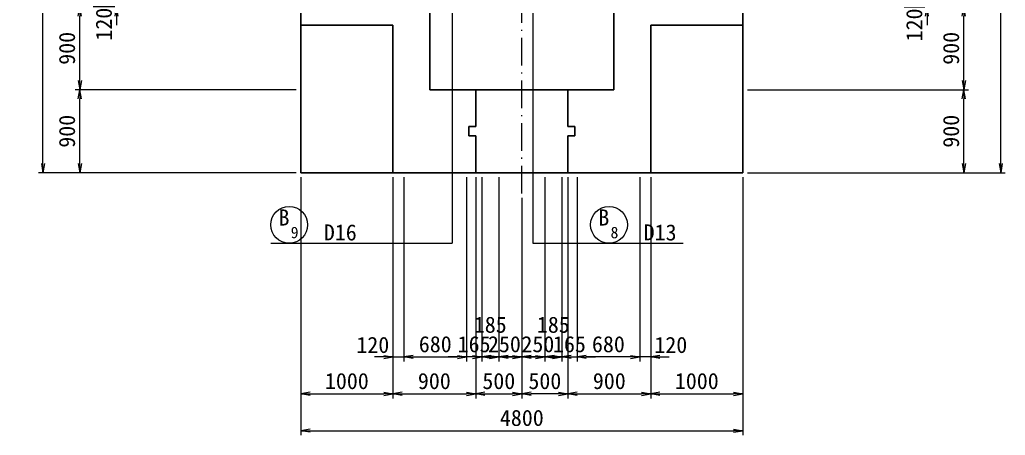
# Model space of a CAD drawing. Header units: millimetres. Extents: x 169470 to 758170, y -17820 to 11880.
# Drawn here: x 268801 to 279503, y -7776 to -3266 of the extents above; entities that cross this region are included whole.
import ezdxf
from ezdxf.enums import TextEntityAlignment as Align

# ---------------------------------------------------------------- set-up
doc = ezdxf.new("R2010")
doc.units = ezdxf.units.MM
doc.header["$LTSCALE"] = 50
doc.header["$PDSIZE"] = 300
doc.linetypes.add('SXF_一点短鎖線', pattern=[9.25, 6, -1.5, 0.25, -1.5])
doc.layers.get('Defpoints').update_dxf_attribs({"color": 151})
for name, color, linetype, lineweight in [('D-BMK', 2, 'SXF_一点短鎖線', 13), ('D-STR', 1, 'Continuous', 25), ('D-STR-DIM', 7, 'Continuous', 13), ('D-STR-HTXT', 7, 'Continuous', 13), ('D-STR-TXT', 7, 'Continuous', 13)]:
    doc.layers.add(name, color=color, linetype=linetype, lineweight=lineweight)
doc.styles.add('YOKO_GOTHIC', font='MS Gothic.ttf')
doc.dimstyles.new('S50', dxfattribs={"dimscale": 50, "dimtxt": 3.5, "dimasz": 2, "dimexe": 1, "dimexo": 1, "dimgap": 1, "dimtad": 1, "dimdec": 0, "dimzin": 1, "dimdsep": 46, "dimtxsty": 'YOKO_GOTHIC', "dimblk": 'OPEN', "dimcen": 0, "dimclrd": 256, "dimclre": 256, "dimclrt": 256, "dimaunit": 1, "dimadec": 3, "dimazin": 0, "dimtfac": 1, "dimtdec": 0, "dimtix": 1, "dimtmove": 2, "dimatfit": 3, "dimldrblk": 'OPEN', "dimfxl": 1, "dimlwd": -1, "dimlwe": -1, "dimarcsym": 2})

# ---------------------------------------------------------------- blocks, each defined once
blk = doc.blocks.new('_Open')
at = {"color": 0, "linetype": 'ByBlock', "lineweight": -2}
for p, q in [((-1, 0.17), (0, 0)), ((-1, -0.17), (0, 0)), ((0, 0), (-1, 0))]:
    blk.add_line(p, q, dxfattribs=at)
blk = doc.blocks.new('*D3417')
at = {"layer": 'D-STR-DIM', "transparency": 16777216}
for p, q in [((271803, 1975), (269003, 1975)), ((269053, -4826), (269053, 1875)), ((271803, -4926), (269003, -4926))]:
    blk.add_line(p, q, dxfattribs=at)
at = {"layer": 'Defpoints', "color": 0, "transparency": 16777216}
for p in [(269053, 1975), (271853, 1975), (271853, -4926)]:
    blk.add_point(p, dxfattribs=at)
at = {"layer": 'D-STR-DIM', "transparency": 16777216, "xscale": 100, "yscale": 100, "zscale": 100}
for p, rotation in [((269053, 1975), 90), ((269053, -4926), 270)]:
    blk.add_blockref('_Open', p, dxfattribs=dict(at, rotation=rotation))
at = {"layer": 'D-STR-DIM', "transparency": 16777216, "insert": (268915, -1475), "char_height": 175, "attachment_point": 5, "rotation": 90, "style": 'YOKO_GOTHIC'}
blk.add_mtext('6900', dxfattribs=at)
blk = doc.blocks.new('*D3418')
at = {"layer": 'D-STR-DIM', "transparency": 16777216}
for p, q in [((271803, -4026), (269403, -4026)), ((269453, -4826), (269453, -4126)), ((271803, -4926), (269403, -4926))]:
    blk.add_line(p, q, dxfattribs=at)
at = {"layer": 'Defpoints', "color": 0, "transparency": 16777216}
for p in [(269453, -4026), (271853, -4026), (271853, -4926)]:
    blk.add_point(p, dxfattribs=at)
at = {"layer": 'D-STR-DIM', "transparency": 16777216, "xscale": 100, "yscale": 100, "zscale": 100}
for p, rotation in [((269453, -4026), 90), ((269453, -4926), 270)]:
    blk.add_blockref('_Open', p, dxfattribs=dict(at, rotation=rotation))
at = {"layer": 'D-STR-DIM', "transparency": 16777216, "insert": (269315, -4476), "char_height": 175, "attachment_point": 5, "rotation": 90, "style": 'YOKO_GOTHIC'}
blk.add_mtext('900', dxfattribs=at)
blk = doc.blocks.new('*D3419')
at = {"layer": 'D-STR-DIM', "transparency": 16777216}
for p, q in [((271803, -3126), (269403, -3126)), ((269453, -3926), (269453, -3226)), ((271803, -4026), (269403, -4026))]:
    blk.add_line(p, q, dxfattribs=at)
at = {"layer": 'Defpoints', "color": 0, "transparency": 16777216}
for p in [(269453, -3126), (271853, -3126), (271853, -4026)]:
    blk.add_point(p, dxfattribs=at)
at = {"layer": 'D-STR-DIM', "transparency": 16777216, "xscale": 100, "yscale": 100, "zscale": 100}
for p, rotation in [((269453, -3126), 90), ((269453, -4026), 270)]:
    blk.add_blockref('_Open', p, dxfattribs=dict(at, rotation=rotation))
at = {"layer": 'D-STR-DIM', "transparency": 16777216, "insert": (269315, -3576), "char_height": 175, "attachment_point": 5, "rotation": 90, "style": 'YOKO_GOTHIC'}
blk.add_mtext('900', dxfattribs=at)
blk = doc.blocks.new('*D3425')
at = {"layer": 'D-STR-DIM', "transparency": 16777216}
for p, q in [((271853, -4976), (271853, -7776)), ((276653, -4976), (276653, -7776)), ((271953, -7726), (276553, -7726))]:
    blk.add_line(p, q, dxfattribs=at)
at = {"layer": 'Defpoints', "color": 0, "transparency": 16777216}
for p in [(271853, -4926), (276653, -4926), (276653, -7726)]:
    blk.add_point(p, dxfattribs=at)
at = {"layer": 'D-STR-DIM', "transparency": 16777216, "xscale": 100, "yscale": 100, "zscale": 100, "rotation": 180}
blk.add_blockref('_Open', (271853, -7726), dxfattribs=at)
at = {"layer": 'D-STR-DIM', "transparency": 16777216, "xscale": 100, "yscale": 100, "zscale": 100}
blk.add_blockref('_Open', (276653, -7726), dxfattribs=at)
at = {"layer": 'D-STR-DIM', "transparency": 16777216, "insert": (274253, -7588), "char_height": 175, "attachment_point": 5, "style": 'YOKO_GOTHIC'}
blk.add_mtext('4800', dxfattribs=at)
blk = doc.blocks.new('*D3426')
at = {"layer": 'D-STR-DIM', "transparency": 16777216}
for p, q in [((271853, -4976), (271853, -7376)), ((272853, -4976), (272853, -7376)), ((271953, -7326), (272753, -7326))]:
    blk.add_line(p, q, dxfattribs=at)
at = {"layer": 'Defpoints', "color": 0, "transparency": 16777216}
for p in [(271853, -4926), (272853, -4926), (272853, -7326)]:
    blk.add_point(p, dxfattribs=at)
at = {"layer": 'D-STR-DIM', "transparency": 16777216, "xscale": 100, "yscale": 100, "zscale": 100, "rotation": 180}
blk.add_blockref('_Open', (271853, -7326), dxfattribs=at)
at = {"layer": 'D-STR-DIM', "transparency": 16777216, "xscale": 100, "yscale": 100, "zscale": 100}
blk.add_blockref('_Open', (272853, -7326), dxfattribs=at)
at = {"layer": 'D-STR-DIM', "transparency": 16777216, "insert": (272353, -7188), "char_height": 175, "attachment_point": 5, "style": 'YOKO_GOTHIC'}
blk.add_mtext('1000', dxfattribs=at)
blk = doc.blocks.new('*D3427')
at = {"layer": 'D-STR-DIM', "transparency": 16777216}
for p, q in [((272853, -4976), (272853, -7376)), ((273753, -4976), (273753, -7376)), ((272953, -7326), (273653, -7326))]:
    blk.add_line(p, q, dxfattribs=at)
at = {"layer": 'Defpoints', "color": 0, "transparency": 16777216}
for p in [(272853, -4926), (273753, -4926), (273753, -7326)]:
    blk.add_point(p, dxfattribs=at)
at = {"layer": 'D-STR-DIM', "transparency": 16777216, "xscale": 100, "yscale": 100, "zscale": 100, "rotation": 180}
blk.add_blockref('_Open', (272853, -7326), dxfattribs=at)
at = {"layer": 'D-STR-DIM', "transparency": 16777216, "xscale": 100, "yscale": 100, "zscale": 100}
blk.add_blockref('_Open', (273753, -7326), dxfattribs=at)
at = {"layer": 'D-STR-DIM', "transparency": 16777216, "insert": (273303, -7188), "char_height": 175, "attachment_point": 5, "style": 'YOKO_GOTHIC'}
blk.add_mtext('900', dxfattribs=at)
blk = doc.blocks.new('*D3428')
at = {"layer": 'D-STR-DIM', "transparency": 16777216}
for p, q in [((273753, -4976), (273753, -7376)), ((274253, -5200), (274253, -7376)), ((273853, -7326), (274153, -7326))]:
    blk.add_line(p, q, dxfattribs=at)
at = {"layer": 'Defpoints', "color": 0, "transparency": 16777216}
for p in [(273753, -4926), (274253, -5150), (274253, -7326)]:
    blk.add_point(p, dxfattribs=at)
at = {"layer": 'D-STR-DIM', "transparency": 16777216, "xscale": 100, "yscale": 100, "zscale": 100, "rotation": 180}
blk.add_blockref('_Open', (273753, -7326), dxfattribs=at)
at = {"layer": 'D-STR-DIM', "transparency": 16777216, "xscale": 100, "yscale": 100, "zscale": 100}
blk.add_blockref('_Open', (274253, -7326), dxfattribs=at)
at = {"layer": 'D-STR-DIM', "transparency": 16777216, "insert": (274003, -7188), "char_height": 175, "attachment_point": 5, "style": 'YOKO_GOTHIC'}
blk.add_mtext('500', dxfattribs=at)
blk = doc.blocks.new('*D3429')
at = {"layer": 'D-STR-DIM', "transparency": 16777216}
for p, q in [((274753, -4976), (274753, -7376)), ((275653, -4976), (275653, -7376)), ((274853, -7326), (275553, -7326))]:
    blk.add_line(p, q, dxfattribs=at)
at = {"layer": 'Defpoints', "color": 0, "transparency": 16777216}
for p in [(274753, -4926), (275653, -4926), (275653, -7326)]:
    blk.add_point(p, dxfattribs=at)
at = {"layer": 'D-STR-DIM', "transparency": 16777216, "xscale": 100, "yscale": 100, "zscale": 100, "rotation": 180}
blk.add_blockref('_Open', (274753, -7326), dxfattribs=at)
at = {"layer": 'D-STR-DIM', "transparency": 16777216, "xscale": 100, "yscale": 100, "zscale": 100}
blk.add_blockref('_Open', (275653, -7326), dxfattribs=at)
at = {"layer": 'D-STR-DIM', "transparency": 16777216, "insert": (275203, -7188), "char_height": 175, "attachment_point": 5, "style": 'YOKO_GOTHIC'}
blk.add_mtext('900', dxfattribs=at)
blk = doc.blocks.new('*D3430')
at = {"layer": 'D-STR-DIM', "transparency": 16777216}
for p, q in [((275653, -4976), (275653, -7376)), ((276653, -4976), (276653, -7376)), ((275753, -7326), (276553, -7326))]:
    blk.add_line(p, q, dxfattribs=at)
at = {"layer": 'Defpoints', "color": 0, "transparency": 16777216}
for p in [(275653, -4926), (276653, -4926), (276653, -7326)]:
    blk.add_point(p, dxfattribs=at)
at = {"layer": 'D-STR-DIM', "transparency": 16777216, "xscale": 100, "yscale": 100, "zscale": 100, "rotation": 180}
blk.add_blockref('_Open', (275653, -7326), dxfattribs=at)
at = {"layer": 'D-STR-DIM', "transparency": 16777216, "xscale": 100, "yscale": 100, "zscale": 100}
blk.add_blockref('_Open', (276653, -7326), dxfattribs=at)
at = {"layer": 'D-STR-DIM', "transparency": 16777216, "insert": (276153, -7188), "char_height": 175, "attachment_point": 5, "style": 'YOKO_GOTHIC'}
blk.add_mtext('1000', dxfattribs=at)
blk = doc.blocks.new('*D3431')
at = {"layer": 'D-STR-DIM', "transparency": 16777216}
for p, q in [((275533, -4976), (275533, -6976)), ((275653, -4976), (275653, -6976)), ((275433, -6926), (275333, -6926)), ((275653, -6926), (275533, -6926)), ((275753, -6926), (275853, -6926))]:
    blk.add_line(p, q, dxfattribs=at)
at = {"layer": 'Defpoints', "color": 0, "transparency": 16777216}
for p in [(275533, -4926), (275653, -4926), (275533, -6926)]:
    blk.add_point(p, dxfattribs=at)
at = {"layer": 'D-STR-DIM', "transparency": 16777216, "xscale": 100, "yscale": 100, "zscale": 100}
blk.add_blockref('_Open', (275533, -6926), dxfattribs=at)
at = {"layer": 'D-STR-DIM', "transparency": 16777216, "xscale": 100, "yscale": 100, "zscale": 100, "rotation": 180}
blk.add_blockref('_Open', (275653, -6926), dxfattribs=at)
at = {"layer": 'D-STR-DIM', "transparency": 16777216, "insert": (275871, -6796), "char_height": 175, "attachment_point": 5, "style": 'YOKO_GOTHIC'}
blk.add_mtext('120', dxfattribs=at)
blk = doc.blocks.new('*D3432')
at = {"layer": 'D-STR-DIM', "transparency": 16777216}
for p, q in [((274853, -4976), (274853, -6976)), ((275533, -4976), (275533, -6976)), ((275433, -6926), (274953, -6926))]:
    blk.add_line(p, q, dxfattribs=at)
at = {"layer": 'Defpoints', "color": 0, "transparency": 16777216}
for p in [(274853, -4926), (275533, -4926), (274853, -6926)]:
    blk.add_point(p, dxfattribs=at)
at = {"layer": 'D-STR-DIM', "transparency": 16777216, "xscale": 100, "yscale": 100, "zscale": 100, "rotation": 180}
blk.add_blockref('_Open', (274853, -6926), dxfattribs=at)
at = {"layer": 'D-STR-DIM', "transparency": 16777216, "xscale": 100, "yscale": 100, "zscale": 100}
blk.add_blockref('_Open', (275533, -6926), dxfattribs=at)
at = {"layer": 'D-STR-DIM', "transparency": 16777216, "insert": (275193, -6788), "char_height": 175, "attachment_point": 5, "style": 'YOKO_GOTHIC'}
blk.add_mtext('680', dxfattribs=at)
blk = doc.blocks.new('*D3433')
at = {"layer": 'D-STR-DIM', "transparency": 16777216}
for p, q in [((276703, 1975), (279503, 1975)), ((279453, -4826), (279453, 1875)), ((276703, -4926), (279503, -4926))]:
    blk.add_line(p, q, dxfattribs=at)
at = {"layer": 'Defpoints', "color": 0, "transparency": 16777216}
for p in [(276653, 1975), (279453, 1975), (276653, -4926)]:
    blk.add_point(p, dxfattribs=at)
at = {"layer": 'D-STR-DIM', "transparency": 16777216, "xscale": 100, "yscale": 100, "zscale": 100}
for p, rotation in [((279453, 1975), 90), ((279453, -4926), 270)]:
    blk.add_blockref('_Open', p, dxfattribs=dict(at, rotation=rotation))
at = {"layer": 'D-STR-DIM', "transparency": 16777216, "insert": (279315, -1475), "char_height": 175, "attachment_point": 5, "rotation": 90, "style": 'YOKO_GOTHIC'}
blk.add_mtext('6900', dxfattribs=at)
blk = doc.blocks.new('*D3434')
at = {"layer": 'D-STR-DIM', "transparency": 16777216}
for p, q in [((276703, -4026), (279103, -4026)), ((279053, -4826), (279053, -4126)), ((276703, -4926), (279103, -4926))]:
    blk.add_line(p, q, dxfattribs=at)
at = {"layer": 'Defpoints', "color": 0, "transparency": 16777216}
for p in [(276653, -4026), (279053, -4026), (276653, -4926)]:
    blk.add_point(p, dxfattribs=at)
at = {"layer": 'D-STR-DIM', "transparency": 16777216, "xscale": 100, "yscale": 100, "zscale": 100}
for p, rotation in [((279053, -4026), 90), ((279053, -4926), 270)]:
    blk.add_blockref('_Open', p, dxfattribs=dict(at, rotation=rotation))
at = {"layer": 'D-STR-DIM', "transparency": 16777216, "insert": (278915, -4476), "char_height": 175, "attachment_point": 5, "rotation": 90, "style": 'YOKO_GOTHIC'}
blk.add_mtext('900', dxfattribs=at)
blk = doc.blocks.new('*D3435')
at = {"layer": 'D-STR-DIM', "transparency": 16777216}
for p, q in [((276703, -3126), (279103, -3126)), ((279053, -3926), (279053, -3226)), ((276703, -4026), (279103, -4026))]:
    blk.add_line(p, q, dxfattribs=at)
at = {"layer": 'Defpoints', "color": 0, "transparency": 16777216}
for p in [(276653, -3126), (279053, -3126), (276653, -4026)]:
    blk.add_point(p, dxfattribs=at)
at = {"layer": 'D-STR-DIM', "transparency": 16777216, "xscale": 100, "yscale": 100, "zscale": 100}
for p, rotation in [((279053, -3126), 90), ((279053, -4026), 270)]:
    blk.add_blockref('_Open', p, dxfattribs=dict(at, rotation=rotation))
at = {"layer": 'D-STR-DIM', "transparency": 16777216, "insert": (278915, -3576), "char_height": 175, "attachment_point": 5, "rotation": 90, "style": 'YOKO_GOTHIC'}
blk.add_mtext('900', dxfattribs=at)
blk = doc.blocks.new('*D3615')
at = {"layer": 'D-STR-DIM', "transparency": 16777216}
for p, q in [((274688, -4976), (274688, -6976)), ((274853, -4976), (274853, -6976)), ((274588, -6926), (274488, -6926)), ((274688, -6926), (274853, -6926)), ((274953, -6926), (275053, -6926))]:
    blk.add_line(p, q, dxfattribs=at)
at = {"layer": 'Defpoints', "color": 0, "transparency": 16777216}
for p in [(274688, -4926), (274853, -4926), (274853, -6926)]:
    blk.add_point(p, dxfattribs=at)
at = {"layer": 'D-STR-DIM', "transparency": 16777216, "xscale": 100, "yscale": 100, "zscale": 100}
blk.add_blockref('_Open', (274688, -6926), dxfattribs=at)
at = {"layer": 'D-STR-DIM', "transparency": 16777216, "xscale": 100, "yscale": 100, "zscale": 100, "rotation": 180}
blk.add_blockref('_Open', (274853, -6926), dxfattribs=at)
at = {"layer": 'D-STR-DIM', "transparency": 16777216, "insert": (274770, -6788), "char_height": 175, "attachment_point": 5, "style": 'YOKO_GOTHIC'}
blk.add_mtext('165', dxfattribs=at)
blk = doc.blocks.new('*D3616')
at = {"layer": 'D-STR-DIM', "transparency": 16777216}
for p, q in [((274503, -4976), (274503, -6976)), ((274688, -4976), (274688, -6976)), ((274403, -6926), (274303, -6926)), ((274688, -6926), (274503, -6926)), ((274788, -6926), (274888, -6926))]:
    blk.add_line(p, q, dxfattribs=at)
at = {"layer": 'Defpoints', "color": 0, "transparency": 16777216}
for p in [(274503, -4926), (274688, -4926), (274503, -6926)]:
    blk.add_point(p, dxfattribs=at)
at = {"layer": 'D-STR-DIM', "transparency": 16777216, "xscale": 100, "yscale": 100, "zscale": 100}
blk.add_blockref('_Open', (274503, -6926), dxfattribs=at)
at = {"layer": 'D-STR-DIM', "transparency": 16777216, "xscale": 100, "yscale": 100, "zscale": 100, "rotation": 180}
blk.add_blockref('_Open', (274688, -6926), dxfattribs=at)
at = {"layer": 'D-STR-DIM', "transparency": 16777216, "insert": (274595, -6577), "char_height": 175, "attachment_point": 5, "style": 'YOKO_GOTHIC'}
blk.add_mtext('185', dxfattribs=at)
blk = doc.blocks.new('*D3617')
at = {"layer": 'D-STR-DIM', "transparency": 16777216}
for p, q in [((274503, -4976), (274503, -6976)), ((274253, -5200), (274253, -6976)), ((274153, -6926), (274053, -6926)), ((274503, -6926), (274253, -6926)), ((274603, -6926), (274703, -6926))]:
    blk.add_line(p, q, dxfattribs=at)
at = {"layer": 'Defpoints', "color": 0, "transparency": 16777216}
for p in [(274503, -4926), (274253, -5150), (274253, -6926)]:
    blk.add_point(p, dxfattribs=at)
at = {"layer": 'D-STR-DIM', "transparency": 16777216, "xscale": 100, "yscale": 100, "zscale": 100}
blk.add_blockref('_Open', (274253, -6926), dxfattribs=at)
at = {"layer": 'D-STR-DIM', "transparency": 16777216, "xscale": 100, "yscale": 100, "zscale": 100, "rotation": 180}
blk.add_blockref('_Open', (274503, -6926), dxfattribs=at)
at = {"layer": 'D-STR-DIM', "transparency": 16777216, "insert": (274427, -6788), "char_height": 175, "attachment_point": 5, "style": 'YOKO_GOTHIC'}
blk.add_mtext('250', dxfattribs=at)
blk = doc.blocks.new('*D3618')
at = {"layer": 'D-STR-DIM', "transparency": 16777216}
for p, q in [((272853, -4976), (272853, -6976)), ((272973, -4976), (272973, -6976)), ((272753, -6926), (272653, -6926)), ((272853, -6926), (272973, -6926)), ((273073, -6926), (273173, -6926))]:
    blk.add_line(p, q, dxfattribs=at)
at = {"layer": 'Defpoints', "color": 0, "transparency": 16777216}
for p in [(272853, -4926), (272973, -4926), (272973, -6926)]:
    blk.add_point(p, dxfattribs=at)
at = {"layer": 'D-STR-DIM', "transparency": 16777216, "xscale": 100, "yscale": 100, "zscale": 100}
blk.add_blockref('_Open', (272853, -6926), dxfattribs=at)
at = {"layer": 'D-STR-DIM', "transparency": 16777216, "xscale": 100, "yscale": 100, "zscale": 100, "rotation": 180}
blk.add_blockref('_Open', (272973, -6926), dxfattribs=at)
at = {"layer": 'D-STR-DIM', "transparency": 16777216, "insert": (272635, -6796), "char_height": 175, "attachment_point": 5, "style": 'YOKO_GOTHIC'}
blk.add_mtext('120', dxfattribs=at)
blk = doc.blocks.new('*D3619')
at = {"layer": 'D-STR-DIM', "transparency": 16777216}
for p, q in [((272973, -4976), (272973, -6976)), ((273653, -4976), (273653, -6976)), ((273073, -6926), (273553, -6926))]:
    blk.add_line(p, q, dxfattribs=at)
at = {"layer": 'Defpoints', "color": 0, "transparency": 16777216}
for p in [(272973, -4926), (273653, -4926), (273653, -6926)]:
    blk.add_point(p, dxfattribs=at)
at = {"layer": 'D-STR-DIM', "transparency": 16777216, "xscale": 100, "yscale": 100, "zscale": 100, "rotation": 180}
blk.add_blockref('_Open', (272973, -6926), dxfattribs=at)
at = {"layer": 'D-STR-DIM', "transparency": 16777216, "xscale": 100, "yscale": 100, "zscale": 100}
blk.add_blockref('_Open', (273653, -6926), dxfattribs=at)
at = {"layer": 'D-STR-DIM', "transparency": 16777216, "insert": (273313, -6788), "char_height": 175, "attachment_point": 5, "style": 'YOKO_GOTHIC'}
blk.add_mtext('680', dxfattribs=at)
blk = doc.blocks.new('*D3620')
at = {"layer": 'D-STR-DIM', "transparency": 16777216}
for p, q in [((273653, -4976), (273653, -6976)), ((273818, -4976), (273818, -6976)), ((273553, -6926), (273453, -6926)), ((273818, -6926), (273653, -6926)), ((273918, -6926), (274018, -6926))]:
    blk.add_line(p, q, dxfattribs=at)
at = {"layer": 'Defpoints', "color": 0, "transparency": 16777216}
for p in [(273653, -4926), (273818, -4926), (273653, -6926)]:
    blk.add_point(p, dxfattribs=at)
at = {"layer": 'D-STR-DIM', "transparency": 16777216, "xscale": 100, "yscale": 100, "zscale": 100}
blk.add_blockref('_Open', (273653, -6926), dxfattribs=at)
at = {"layer": 'D-STR-DIM', "transparency": 16777216, "xscale": 100, "yscale": 100, "zscale": 100, "rotation": 180}
blk.add_blockref('_Open', (273818, -6926), dxfattribs=at)
at = {"layer": 'D-STR-DIM', "transparency": 16777216, "insert": (273735, -6788), "char_height": 175, "attachment_point": 5, "style": 'YOKO_GOTHIC'}
blk.add_mtext('165', dxfattribs=at)
blk = doc.blocks.new('*D3621')
at = {"layer": 'D-STR-DIM', "transparency": 16777216}
for p, q in [((273818, -4976), (273818, -6976)), ((274003, -4976), (274003, -6976)), ((273718, -6926), (273618, -6926)), ((273818, -6926), (274003, -6926)), ((274103, -6926), (274203, -6926))]:
    blk.add_line(p, q, dxfattribs=at)
at = {"layer": 'Defpoints', "color": 0, "transparency": 16777216}
for p in [(273818, -4926), (274003, -4926), (274003, -6926)]:
    blk.add_point(p, dxfattribs=at)
at = {"layer": 'D-STR-DIM', "transparency": 16777216, "xscale": 100, "yscale": 100, "zscale": 100}
blk.add_blockref('_Open', (273818, -6926), dxfattribs=at)
at = {"layer": 'D-STR-DIM', "transparency": 16777216, "xscale": 100, "yscale": 100, "zscale": 100, "rotation": 180}
blk.add_blockref('_Open', (274003, -6926), dxfattribs=at)
at = {"layer": 'D-STR-DIM', "transparency": 16777216, "insert": (273910, -6577), "char_height": 175, "attachment_point": 5, "style": 'YOKO_GOTHIC'}
blk.add_mtext('185', dxfattribs=at)
blk = doc.blocks.new('*D3622')
at = {"layer": 'D-STR-DIM', "transparency": 16777216}
for p, q in [((274003, -4976), (274003, -6976)), ((274253, -5200), (274253, -6976)), ((273903, -6926), (273803, -6926)), ((274003, -6926), (274253, -6926)), ((274353, -6926), (274453, -6926))]:
    blk.add_line(p, q, dxfattribs=at)
at = {"layer": 'Defpoints', "color": 0, "transparency": 16777216}
for p in [(274003, -4926), (274253, -5150), (274253, -6926)]:
    blk.add_point(p, dxfattribs=at)
at = {"layer": 'D-STR-DIM', "transparency": 16777216, "xscale": 100, "yscale": 100, "zscale": 100}
blk.add_blockref('_Open', (274003, -6926), dxfattribs=at)
at = {"layer": 'D-STR-DIM', "transparency": 16777216, "xscale": 100, "yscale": 100, "zscale": 100, "rotation": 180}
blk.add_blockref('_Open', (274253, -6926), dxfattribs=at)
at = {"layer": 'D-STR-DIM', "transparency": 16777216, "insert": (274064, -6788), "char_height": 175, "attachment_point": 5, "style": 'YOKO_GOTHIC'}
blk.add_mtext('250', dxfattribs=at)
blk = doc.blocks.new('*D3623')
at = {"layer": 'D-STR-DIM', "transparency": 16777216}
for p, q in [((269853, -2906), (269853, -2806)), ((271803, -3006), (269803, -3006)), ((269853, -3006), (269853, -3126)), ((271803, -3126), (269803, -3126)), ((269853, -3226), (269853, -3326))]:
    blk.add_line(p, q, dxfattribs=at)
at = {"layer": 'Defpoints', "color": 0, "transparency": 16777216}
for p in [(271853, -3006), (269853, -3126), (271853, -3126)]:
    blk.add_point(p, dxfattribs=at)
at = {"layer": 'D-STR-DIM', "transparency": 16777216, "xscale": 100, "yscale": 100, "zscale": 100}
for p, rotation in [((269853, -3006), 270), ((269853, -3126), 90)]:
    blk.add_blockref('_Open', p, dxfattribs=dict(at, rotation=rotation))
at = {"layer": 'D-STR-DIM', "transparency": 16777216, "insert": (269715, -3314), "char_height": 175, "attachment_point": 5, "rotation": 90, "style": 'YOKO_GOTHIC'}
blk.add_mtext('120', dxfattribs=at)
blk = doc.blocks.new('*D3624')
at = {"layer": 'D-STR-DIM', "transparency": 16777216}
for p, q in [((278653, -2906), (278653, -2806)), ((276703, -3006), (278703, -3006)), ((278653, -3006), (278653, -3126)), ((276703, -3126), (278703, -3126)), ((278653, -3226), (278653, -3326))]:
    blk.add_line(p, q, dxfattribs=at)
at = {"layer": 'Defpoints', "color": 0, "transparency": 16777216}
for p in [(276653, -3006), (276653, -3126), (278653, -3126)]:
    blk.add_point(p, dxfattribs=at)
at = {"layer": 'D-STR-DIM', "transparency": 16777216, "xscale": 100, "yscale": 100, "zscale": 100}
for p, rotation in [((278653, -3006), 270), ((278653, -3126), 90)]:
    blk.add_blockref('_Open', p, dxfattribs=dict(at, rotation=rotation))
at = {"layer": 'D-STR-DIM', "transparency": 16777216, "insert": (278515, -3322), "char_height": 175, "attachment_point": 5, "rotation": 90, "style": 'YOKO_GOTHIC'}
blk.add_mtext('120', dxfattribs=at)
blk = doc.blocks.new('*D3821')
at = {"layer": 'D-STR-DIM', "transparency": 16777216}
for p, q in [((274753, -4976), (274753, -7376)), ((274253, -5200), (274253, -7376)), ((274653, -7326), (274353, -7326))]:
    blk.add_line(p, q, dxfattribs=at)
at = {"layer": 'Defpoints', "color": 0, "transparency": 16777216}
for p in [(274753, -4926), (274253, -5150), (274253, -7326)]:
    blk.add_point(p, dxfattribs=at)
at = {"layer": 'D-STR-DIM', "transparency": 16777216, "xscale": 100, "yscale": 100, "zscale": 100, "rotation": 180}
blk.add_blockref('_Open', (274253, -7326), dxfattribs=at)
at = {"layer": 'D-STR-DIM', "transparency": 16777216, "xscale": 100, "yscale": 100, "zscale": 100}
blk.add_blockref('_Open', (274753, -7326), dxfattribs=at)
at = {"layer": 'D-STR-DIM', "transparency": 16777216, "insert": (274503, -7188), "char_height": 175, "attachment_point": 5, "style": 'YOKO_GOTHIC'}
blk.add_mtext('500', dxfattribs=at)

msp = doc.modelspace()

# ---------------------------------------------------------------- linework, layer by layer
at = {"layer": 'D-BMK'}
msp.add_line((274252.96, -5149.84), (274252.96, 3386.4), dxfattribs=at)
at = {"layer": 'D-STR'}
for p, q in [((271852.96, -4925.61), (271852.96, 1974.68)), ((276652.96, -4925.61), (276652.96, 1974.68)), ((273252.96, -4025.61), (273252.96, -3125.61)), ((275252.96, -4025.61), (275252.96, -3125.61)), ((272852.96, -3325.61), (271852.96, -3325.61)), ((272852.96, -4925.61), (272852.96, -3325.61)), ((275652.96, -3325.61), (276652.96, -3325.61)), ((275652.96, -4925.61), (275652.96, -3325.61)), ((275252.96, -4025.61), (273252.96, -4025.61)), ((273752.96, -4425.61), (273752.96, -4025.61)), ((274752.96, -4425.61), (274752.96, -4025.61)), ((273677.96, -4525.61), (273677.96, -4425.61)), ((273677.96, -4425.61), (273752.96, -4425.61)), ((274827.96, -4425.61), (274752.96, -4425.61)), ((274827.96, -4525.61), (274827.96, -4425.61)), ((273752.96, -4525.61), (273677.96, -4525.61)), ((273752.96, -4925.61), (273752.96, -4525.61)), ((274752.96, -4925.61), (274752.96, -4525.61)), ((274752.96, -4525.61), (274827.96, -4525.61)), ((276652.96, -4925.61), (271852.96, -4925.61))]:
    msp.add_line(p, q, dxfattribs=at)
at = {"layer": 'D-STR-HTXT'}
for p, q in [((271526.7, -5691.12), (273496.84, -5691.12)), ((274372.66, -5691.12), (276006.32, -5691.12))]:
    msp.add_line(p, q, dxfattribs=at)
for centre in [(271726.7, -5491.12), (275199.76, -5491.12)]:
    msp.add_circle(centre, 200, dxfattribs=at)

# ---------------------------------------------------------------- texts
at = {"layer": 'D-STR-TXT', "style": 'YOKO_GOTHIC'}
for s, height, p in [('B', 175, (271670.43, -5499.44)), ('B', 175, (275143.49, -5499.44)), ('9', 125, (271786.09, -5637.24)), ('8', 125, (275259.15, -5637.24))]:
    msp.add_text(s, height=height, dxfattribs=at).set_placement(p, align=Align.CENTER)
for s, p in [('D16', (272103.22, -5661.12)), ('D13', (275576.28, -5661.12))]:
    msp.add_text(s, height=175, dxfattribs=at).set_placement(p)

# ---------------------------------------------------------------- dimensions: what is measured, and where the dimension line sits
at = {"layer": 'D-STR-DIM'}
for base, p1, p2, angle, picture, middle in [((269052.96, 1974.68), (271852.96, -4925.61), (271852.96, 1974.68), 90, '*D3417', (268915.46, -1475.46)), ((279452.96, 1974.68), (276652.96, -4925.61), (276652.96, 1974.68), 90, '*D3433', (279315.46, -1475.46)), ((269452.96, -3125.61), (271852.96, -4025.61), (271852.96, -3125.61), 90, '*D3419', (269315.46, -3575.61)), ((279052.96, -3125.61), (276652.96, -4025.61), (276652.96, -3125.61), 90, '*D3435', (278915.46, -3575.61)), ((269452.96, -4025.61), (271852.96, -4925.61), (271852.96, -4025.61), 90, '*D3418', (269315.46, -4475.61)), ((279052.96, -4025.61), (276652.96, -4925.61), (276652.96, -4025.61), 90, '*D3434', (278915.46, -4475.61)), ((273652.96, -6925.61), (273817.96, -4925.61), (273652.96, -4925.61), 180, '*D3620', (273735.46, -6788.11)), ((274252.96, -7325.61), (274752.96, -4925.61), (274252.96, -5149.84), 180, '*D3821', (274502.96, -7188.11)), ((274852.96, -6925.61), (275532.96, -4925.61), (274852.96, -4925.61), 180, '*D3432', (275192.96, -6788.11))]:
    dim = msp.add_linear_dim(base=base, p1=p1, p2=p2, angle=angle, dimstyle='S50', dxfattribs=at)
    dim.commit()
    dim.dimension.update_dxf_attribs({"geometry": picture, "text_midpoint": middle})
for base, p1, p2, angle, picture, middle in [((269852.96, -3125.61), (271852.96, -3005.61), (271852.96, -3125.61), 90, '*D3623', (269715.46, -3314.28)), ((278652.96, -3125.61), (276652.96, -3005.61), (276652.96, -3125.61), 90, '*D3624', (278515.46, -3322.29)), ((274002.96, -6925.61), (273817.96, -4925.61), (274002.96, -4925.61), 180, '*D3621', (273910.46, -6576.66)), ((274252.96, -6925.61), (274002.96, -4925.61), (274252.96, -5149.84), 180, '*D3622', (274063.7, -6788.11)), ((275532.96, -6925.61), (275652.96, -4925.61), (275532.96, -4925.61), 180, '*D3431', (275871.24, -6796.12))]:
    dim = msp.add_linear_dim(base=base, p1=p1, p2=p2, angle=angle, dimstyle='S50', dxfattribs=at)
    dim.commit()
    dim.dimension.update_dxf_attribs({"geometry": picture, "text_midpoint": middle, "dimtype": 160})
for base, p1, p2, picture, middle in [((276652.96, -7725.61), (271852.96, -4925.61), (276652.96, -4925.61), '*D3425', (274252.96, -7588.11)), ((272852.96, -7325.61), (271852.96, -4925.61), (272852.96, -4925.61), '*D3426', (272352.96, -7188.11)), ((273752.96, -7325.61), (272852.96, -4925.61), (273752.96, -4925.61), '*D3427', (273302.96, -7188.11)), ((273652.96, -6925.61), (272972.96, -4925.61), (273652.96, -4925.61), '*D3619', (273312.96, -6788.11)), ((274252.96, -7325.61), (273752.96, -4925.61), (274252.96, -5149.84), '*D3428', (274002.96, -7188.11)), ((274852.96, -6925.61), (274687.96, -4925.61), (274852.96, -4925.61), '*D3615', (274770.46, -6788.11)), ((275652.96, -7325.61), (274752.96, -4925.61), (275652.96, -4925.61), '*D3429', (275202.96, -7188.11)), ((276652.96, -7325.61), (275652.96, -4925.61), (276652.96, -4925.61), '*D3430', (276152.96, -7188.11))]:
    dim = msp.add_linear_dim(base=base, p1=p1, p2=p2, dimstyle='S50', dxfattribs=at)
    dim.commit()
    dim.dimension.update_dxf_attribs({"geometry": picture, "text_midpoint": middle})
for base, p1, p2, picture, middle in [((272972.96, -6925.61), (272852.96, -4925.61), (272972.96, -4925.61), '*D3618', (272634.69, -6796.12)), ((274252.96, -6925.61), (274502.96, -4925.61), (274252.96, -5149.84), '*D3617', (274427.32, -6788.11)), ((274502.96, -6925.61), (274687.96, -4925.61), (274502.96, -4925.61), '*D3616', (274595.46, -6576.66))]:
    dim = msp.add_linear_dim(base=base, p1=p1, p2=p2, dimstyle='S50', dxfattribs=at)
    dim.commit()
    dim.dimension.update_dxf_attribs({"geometry": picture, "text_midpoint": middle, "dimtype": 160})

# ---------------------------------------------------------------- leaders
at = {"layer": 'D-STR-HTXT'}
for points in [[(273496.84, -2845.61), (273496.84, -5691.12)], [(274372.66, -2845.61), (274372.66, -5691.12)]]:
    msp.add_leader(points, dimstyle='S50', dxfattribs=at)

doc.saveas('drawing.dxf')
